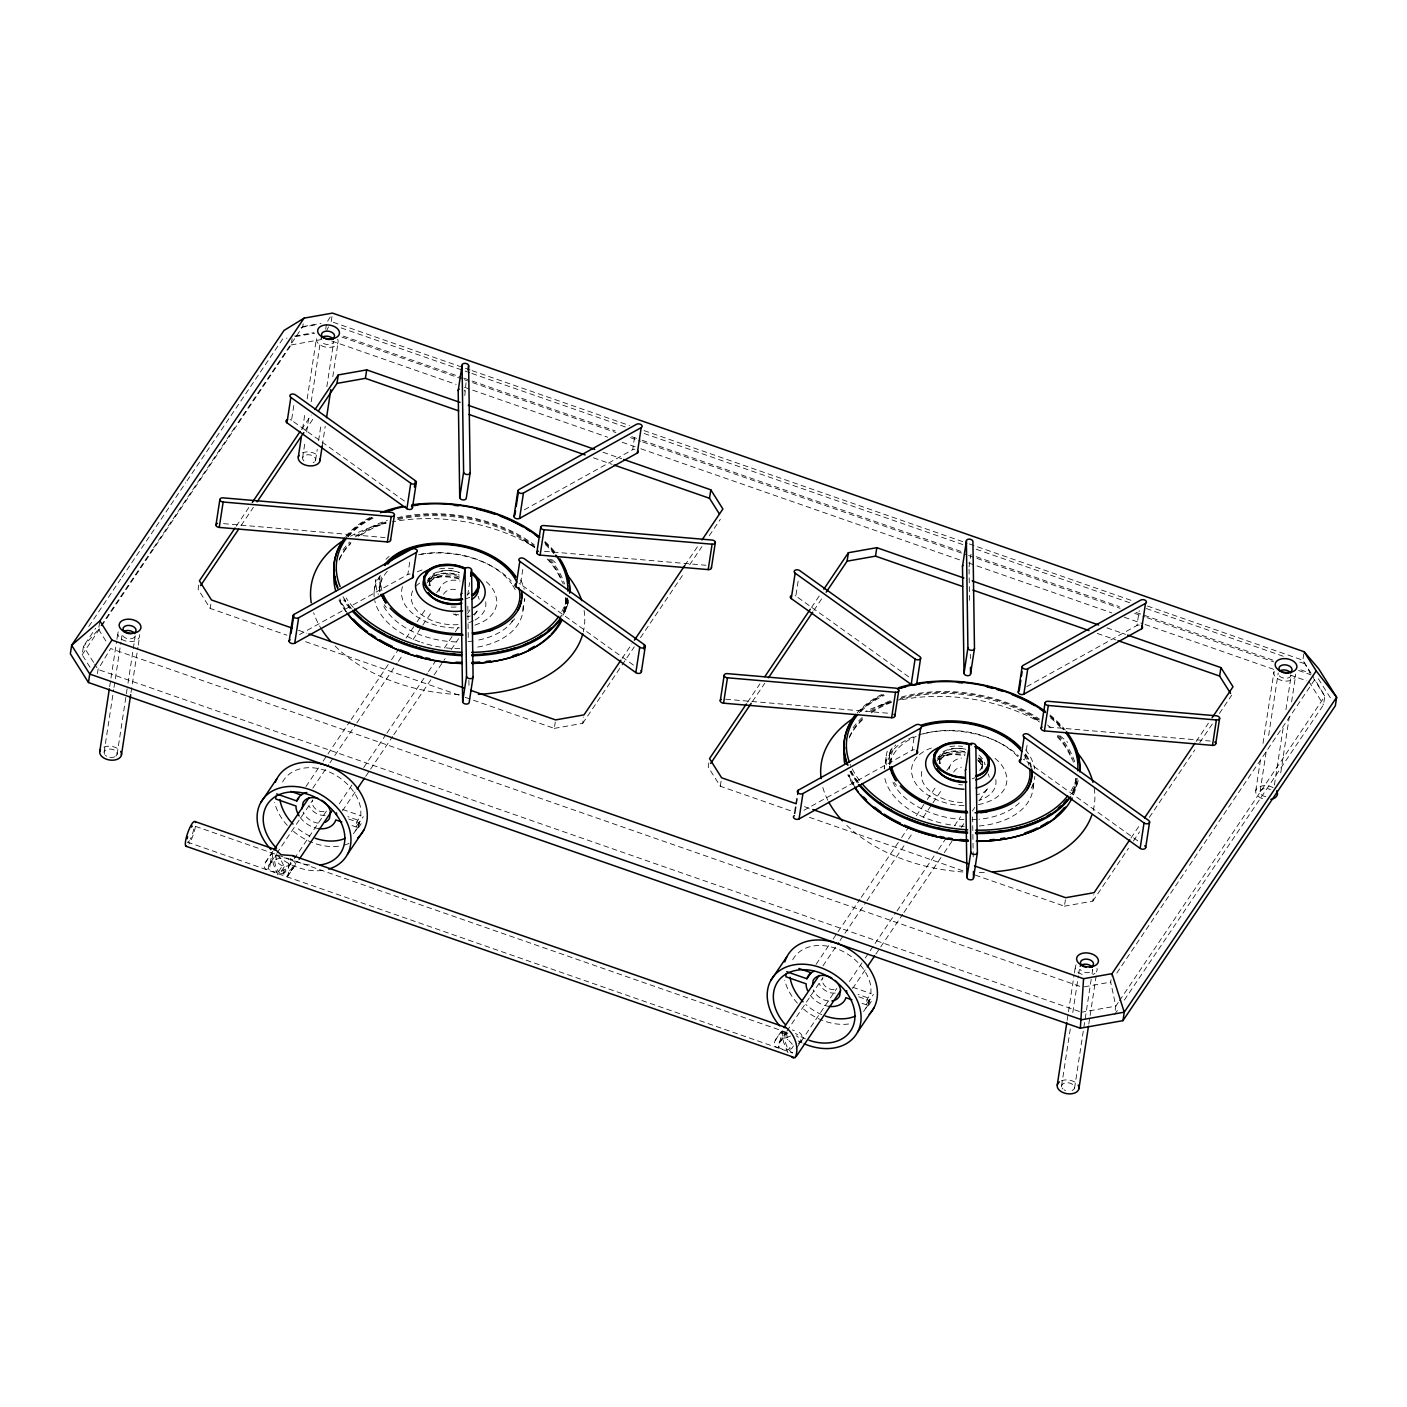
<?xml version="1.0" encoding="UTF-8"?>
<svg xmlns="http://www.w3.org/2000/svg" width="1407" height="1407" viewBox="0 0 1407 1407"><rect width="100%" height="100%" fill="white"/><g stroke="black" fill="none" stroke-linecap="round" stroke-linejoin="round"><path stroke-width="0.75" stroke-dasharray="5 3.75" d="M272.29 853.433L273.31 863.986L277.97 875.084L290.475 869.966L296.578 861.893M276.335 854.84C273.714 865.182 289.297 871.549 292.533 860.486M782.398 1031.225L783.418 1041.778L788.078 1052.876M786.443 1032.632L787.48 1039.14L792.229 1044.135L788.606 1049.499L783.066 1049.587L779.285 1047.863L778.282 1044.733L785.247 1033.565L788.131 1033.019M982.455 762.682L982.086 766.885L979.659 770.631L982.086 766.885L982.455 762.682A21.527 13.49 8.7 0 0 979.184 756.386M775.327 1040.424C787.392 1020.743 779.865 1038.085 778.616 1047.318L777.315 1047.599C768.591 1044.064 781.588 1032.844 783.048 1028.974M270.355 863.195L271.903 852.994L264.78 863.722L264.235 867.222L265.817 869.42L269.528 868.576L270.355 863.195L272.483 860.046M90.013 667.252L82.169 654.8L83.453 646.323L95.676 628.208M93.548 662.345L83.453 646.323L98.56 629.369L99.862 620.909M97.382 673.689L98.033 669.468L110.643 648.539L1082.282 987.186M109.676 686.704L110.661 680.232M110.995 678.086L116.605 641.434M116.922 639.288L117.924 632.816M104.118 752.094L113.668 689.588M114.002 687.443L114.987 680.97M115.321 678.807L120.932 642.172M121.266 640.027L121.917 635.718M117.115 754.31L127.668 685.332M128.002 683.186L135.248 635.771M131.009 692.543L137.939 647.273M138.273 645.127L139.592 636.492M198.756 585.048L198.106 589.287L210.188 608.44L286.887 635.173M210.188 608.44L210.839 604.219M101.726 625.798L291.179 344.944L292.146 338.595M237.976 422.698L302.786 326.617L303.754 320.268M404.425 501.068L291.548 420.253L293.817 405.445M302.575 429.047L305.213 411.811M307.183 398.885L316.417 338.542A10.992 6.894 8.7 0 0 328.781 347.388A10.992 6.894 8.7 0 0 337.311 338.595M302.611 457.803L305.249 440.567M306.585 431.949L309.223 414.696M311.193 401.769L320.427 341.426M325.685 329.203L326.653 322.854M331.208 321.552L332.492 313.093M315.625 460.019L317.261 449.238M318.58 440.62L321.218 423.384M326.829 386.732L333.758 341.479A6.595 4.133 8.7 0 1 328.165 344.574A6.595 4.133 8.7 0 1 321.236 341.444M322.256 445.667L325.228 426.268M332.808 376.707L338.085 342.218M374.156 591.257L375.95 579.543A75.046 47.029 8.7 0 0 378.272 594.493M379.661 588.39L380.91 580.176M351.943 825.54L358.416 827.791L359.19 822.708L363.27 816.658M299.568 634.557L407.837 574.478L410.105 559.652M429.733 581.548L429.082 585.804A21.527 13.49 8.7 0 1 429.54 583.747L431.967 580.001A21.527 13.49 8.7 0 1 461.197 577.802M464.802 395.525L466.034 382.704M467.669 595.319L469.604 582.621M633.379 665.019L520.502 584.204L523.105 567.267M522.964 610.339L524.758 598.626A75.046 47.029 8.7 0 1 524.195 602.266M565.262 604.359L565.438 603.286M566.792 603.462L568.094 594.968M473.455 700.211L554.305 728.386L555.273 722.037M554.305 728.386L582.727 723.321L583.694 716.972M524.389 509.774L632.658 449.695L634.909 434.869M708.864 762.84L708.231 767.061L720.296 786.232L790.787 810.801M720.296 786.232L721.263 779.883M908.729 676.837L795.852 596.023L798.437 579.086M886.058 757.335L884.264 769.049A75.046 47.029 8.7 0 1 916.414 735.685M890.086 764.124L891.018 757.968M862.051 1003.314L868.524 1005.583L869.297 1000.5L873.378 994.432M803.872 810.326L912.141 750.23L914.409 735.421M969.036 566.933L970.988 554.235M939.858 759.34L939.208 763.596A21.527 13.49 8.7 0 1 939.647 761.521L942.074 757.793A21.527 13.49 8.7 0 1 965.079 753.466M982.526 764.81L981.875 769.066A21.527 13.49 8.7 0 0 978.533 760.642M1137.683 840.788L1024.806 759.956L1027.409 743.019M1033.072 788.131L1034.866 776.418M1075.37 782.151L1075.546 781.078A115.99 72.689 8.7 0 1 1071.677 795.817M975.28 875.101L1064.413 906.178L1065.398 899.812M1067.139 1020.409L1068.124 1013.937M1068.458 1011.791L1074.069 975.139M1074.403 972.993L1075.388 966.521M1061.582 1085.799L1070.481 1027.602M1072.802 1012.512L1078.395 975.878M1078.729 973.732L1079.398 969.423M1064.413 906.178L1092.834 901.113L1093.802 894.764M1026.793 686.598L1136.962 625.447L1139.213 610.638M1074.579 1088.016L1091.726 975.93M1092.061 973.785L1092.711 969.476A6.595 4.133 8.7 0 1 1087.136 972.571A6.595 4.133 8.7 0 1 1080.189 969.441M1088.807 1024.085L1089.792 1017.613M1090.126 1015.467L1096.387 974.506M1115.171 1010.367L1115.821 1006.128L1110.686 982.121L1111.653 975.772M1255.747 790.787L1260.373 760.607M1263.011 743.371L1273.898 672.247M1260.092 791.508L1266.687 748.418M1268.657 735.474L1278.224 672.968M1274.408 785.106L1283.641 724.763M1285.945 709.673L1291.221 675.184A6.595 4.133 8.7 0 1 1284.784 678.244A6.595 4.133 8.7 0 1 1278.242 674.059M1280.722 772.9L1289.287 716.867M1291.608 701.776L1295.566 675.923M1303.814 653.85L1302.847 660.2L1310.269 673.144L1299.892 669.539M1124.316 1000.113L1323.547 704.749L1324.831 696.289L1314.912 679.37L1187.737 867.908M287.151 876.86C290.739 872.147 286.254 864.672 290.546 860.328L291.865 860.064C300.676 864.021 287.433 872.34 287.134 876.825M380.207 575.305L378.729 581.689L379.38 576.413L380.312 591.204M892.108 748.049A71.81 44.989 8.7 0 0 890.701 751.373L888.855 759.481L889.488 754.187A72.126 45.2 8.7 0 1 891.123 749.087M278.006 855.227L275.86 854.911C272.729 861.383 276.335 871.232 282.209 875.136L291.865 862.315M283.933 874.081L283.669 865.569L279.272 856.406M785.247 1033.565C783.875 1040.301 786.355 1049.112 792.317 1052.928L794.463 1050.378M353.474 833.7L358.134 826.771L360.069 820.897L347.934 816.658M863.581 1011.475L868.242 1004.563L870.177 998.671L858.041 994.45M268.825 865.129L268.28 868.629C274.031 875.963 290.458 870.511 290.774 861.225C285.322 854.348 273.222 858.903 268.825 865.129L275.139 855.773M890.701 751.373L889.488 754.187L889.435 765.408M427.253 580.581L432.142 574.584A24.288 15.213 8.7 0 1 459.561 572.526M426.866 583.131L431.756 577.134A24.288 15.213 8.7 0 1 459.174 575.076M937.361 758.373L942.25 752.376A24.288 15.213 8.7 0 1 966.046 749.298M936.974 760.906L941.863 754.926A24.288 15.213 8.7 0 1 965.659 751.83M326.758 330.364L328.535 326.846M327.638 321.218L330.557 316.346M88.764 626.467L120.685 579.156M121.917 577.327L185.759 482.689M186.99 480.86L282.737 338.894L287.01 338.137M101.005 625.746L152.378 549.609M153.592 547.798L236.745 424.509M82.169 654.8L100.495 627.61M236.27 526.148L249.795 506.115M301.415 429.592L311.246 415.012M241.125 525.514L253.418 507.294M305.038 430.771L313.638 418.02M305.952 786.548L321.851 762.999M323.065 761.187L349.956 721.351M351.17 719.54L390.267 661.571M391.498 659.76L398.814 648.891M406.148 638.022L415.927 623.53M417.158 621.718L426.919 607.226M436.698 592.734L440.373 587.299M312.846 788.096L328.728 764.564M329.959 762.752L333.617 757.318M334.831 755.506L355.602 724.711M356.833 722.899L397.143 663.119M398.374 661.308L403.264 654.062M413.042 639.569L421.59 626.889M422.804 625.095L432.582 610.603M265.22 862.632L272.94 851.2M276.774 853.346L312.829 799.897A8.794 6.578 34 0 0 316.311 809.553A8.794 6.578 34 0 0 326.864 810.203M278.498 871.707L282.103 866.343M281.47 870.951L284.32 866.712M294.274 858.745L326.723 810.643M291.39 870.528L293.518 867.38M287.872 876.069L298.003 861.066M339.28 803.784L353.948 782.046M363.71 767.554L385.711 734.946M386.925 733.135L427.253 673.373M428.467 671.561L437.032 658.881M444.366 648.011L454.127 633.519M455.358 631.708L459.016 626.273M467.564 613.593L470.008 609.97M342.499 810.766L355.936 790.84M365.714 776.347L369.39 770.913M370.604 769.101L392.606 736.494M393.819 734.683L432.916 676.714M434.147 674.903L445.14 658.599M451.242 649.542L458.576 638.672M474.458 615.123L478.134 609.688A21.984 16.427 34 0 1 471.732 615.457M282.614 781.975A43.969 32.853 34 0 1 325.562 770.508A43.969 32.853 34 0 1 360.825 809.236L360.843 815.814L356.762 821.864L355.989 826.947L360.069 820.897M358.416 827.791L362.496 821.741M622.105 658.388L631.936 643.808M684.787 565.456L698.312 545.424M582.727 723.321L620.821 666.848M622.052 665.019L634.328 646.798M640.484 637.688L683.503 573.933M689.641 564.823L701.935 546.602M709.304 535.662L720.366 519.271M747.609 702.128L759.903 683.908M811.522 607.384L820.123 594.633M752.464 701.477L764.757 683.257M813.914 610.374L822.515 597.623M816.078 964.34L831.959 940.791M833.173 938.979L836.848 933.544M838.062 931.733L860.064 899.126M861.277 897.314L900.374 839.363M901.606 837.552L908.94 826.683M916.256 815.814L926.035 801.322M927.266 799.51L937.044 785.018M946.805 770.526L950.481 765.091M822.954 965.888L838.836 942.338M840.067 940.527L843.725 935.092M844.956 933.281L865.727 902.503M866.941 900.691L907.269 840.911M908.482 839.1L913.372 831.854M923.15 817.361L931.698 804.681M932.911 802.869L942.69 788.377M786.882 1031.138L822.937 977.689A8.794 6.578 34 0 0 826.437 987.345A8.794 6.578 34 0 0 836.972 987.995M780.48 1040.969L782.591 1037.838L787.832 1039.667M793.478 1045.911L791.578 1048.743L788.606 1049.499M796.133 1048.76L836.831 988.418M849.388 981.576L864.056 959.838M865.27 958.026L868.946 952.592M870.159 950.78L895.819 912.738M897.05 910.927L937.361 851.147M938.592 849.336L947.14 836.673M954.474 825.803L960.576 816.746M852.607 988.558L866.061 968.632M875.822 954.139L879.498 948.705M880.712 946.893L902.714 914.286M903.927 912.475L943.024 854.506M944.255 852.695L954.034 838.203M961.368 827.334L963.795 823.711M972.36 811.03L974.805 807.407M979.694 800.161L988.242 787.48A21.984 16.427 34 0 1 977.232 794.48M792.721 959.767A43.969 32.853 34 0 1 835.67 948.3A43.969 32.853 34 0 1 870.933 987.028L870.951 993.588L866.87 999.656L866.096 1004.739L870.177 998.671M868.524 1005.583L872.604 999.515M1130.999 837.992L1139.6 825.241M1196.126 741.436L1208.42 723.216M1092.834 901.113L1128.467 848.28M1133.391 840.999L1139.529 831.889M1149.361 817.309L1194.842 749.896M1199.749 742.615L1213.274 722.565M1219.412 713.455L1231.705 695.234M1116.806 973.064L1186.506 869.719M1118.266 1002.505L1115.821 1006.128L1081.526 1012.231M1119.497 1000.694L1324.831 696.289L1313.628 678.491M1114.537 1014.605L1119.427 1007.359M778.933 1042.921L782.345 1039.351L790.681 1035.939M798.965 1044.346L800.882 1039.017L796.221 1035.833M427.869 581.46L431.668 577.661A24.288 15.213 8.7 0 1 459.087 575.604M937.977 759.252L941.793 755.453A24.288 15.213 8.7 0 1 965.571 752.376M429.117 581.988L431.281 580.212A24.288 15.213 8.7 0 1 462.112 579.508M939.243 759.78L941.389 758.004A24.288 15.213 8.7 0 1 965.184 754.908M798.385 1043.343C804.91 1040.987 802.799 1032.281 796.432 1031.419M417.334 571.752L423.296 569.43M474.898 625.165L480.842 622.826A47.996 30.075 8.7 0 0 496.548 598.626L495.211 593.824A48.049 30.11 8.7 0 0 484.694 580.37M931.416 747.996L927.442 749.544A47.996 30.075 8.7 0 0 919.316 754.785M373.488 526.517L385.887 522.912M883.596 704.309L891.862 701.9A138.079 86.531 8.7 0 0 866.466 711.01M302.786 326.617L321.06 323.364M301.08 327.409L318.14 324.366M294.608 336.097L313.902 332.65M295.523 336.625L314.711 333.213M291.179 344.944L323.329 339.21M1084.305 986.817L1110.686 982.121M433.514 577.697L440.25 576.694M943.622 755.489L950.358 754.486M223.555 523.633L385.096 537.58M544.439 551.315L705.962 565.262M725.678 699.209L889.382 713.331M1048.725 727.085L1210.266 741.032M792.247 1029.959L794.287 1030.575M333.266 322.273L470.008 369.935M472.084 370.657L629.527 425.53M644.037 430.595L967.225 543.225M969.3 543.946L1132.952 601M1147.461 606.048L1302.847 660.2L1313.821 677.629M341.18 327.919L469.832 372.749M471.908 373.471L625.464 426.989M644.142 433.497L963.707 544.878M976.159 549.222L1129.715 602.741M1146.318 608.528L1283.272 656.26M1299.857 662.046L1306.083 664.21M343.361 336.15L461.637 377.375M463.712 378.096L469.938 380.259M472.013 380.998L615.176 430.894M631.778 436.68L640.079 439.564M642.155 440.285L961.684 551.65M976.212 556.715L1119.374 606.61M1135.977 612.397L1272.913 660.129M341.971 337.1L462.323 379.046M464.398 379.767L615.879 432.565M630.389 437.63L640.765 441.253M642.841 441.974L966.556 554.798M968.632 555.519L974.858 557.682M976.933 558.403L1120.113 608.316M1134.64 613.382L1145.017 616.987M1147.092 617.708L1273.669 661.835M1298.573 670.506L1311.025 674.85M331.7 341.004L456.185 384.392M464.486 387.294L607.648 437.19M622.175 442.255L638.778 448.024M640.853 448.763L960.383 560.127M968.684 563.011L974.91 565.192M976.986 565.913L1111.847 612.907M1124.299 617.251L1142.976 623.758M1145.052 624.479L1273.687 669.327M1290.289 675.096L1306.892 680.882M603.023 452.245L621.683 458.752M1106.904 627.874L1125.565 634.364M593.437 457.82L612.08 464.328M1097.319 633.449L1115.98 639.939M298.548 630.318L306.849 633.22M804.505 806.668L810.731 808.832M305.548 641.68L463.096 696.588M465.172 697.309L471.38 699.49M809.43 817.309L962.845 870.775M1079.45 1011.51L98.033 669.468L94.674 664.122M342.622 809.465L360.843 815.814M852.748 987.239L870.951 993.588M348.672 819.032L359.19 822.708M858.78 996.824L869.297 1000.5M195.573 826.384L786.953 1032.509M782.31 1031.718L787.621 1033.582M781.712 1032.826L788.887 1035.323M187.412 842.107L792.317 1052.928M1033.266 717.429L1039.703 721.721M523.158 539.655L534.431 547.147A138.079 86.531 8.7 0 0 392.447 521.786M1318.377 678.807L1330.829 698.576M1308.967 681.621L1323.547 704.749M98.56 629.369L106.246 641.574M379.081 587.071L379.978 590.694M969.071 569.114L969.581 604.025M970.302 654.237L970.355 658.599M972.624 816.922L973.099 849.652M973.134 851.851L973.257 860.574M467.827 606.241L468.32 641.152M468.883 680.443L468.988 686.985M459.245 694.53A138.079 86.531 8.7 0 1 334.989 645.919M322.15 630.16A138.079 86.531 8.7 0 1 313.62 612.661M350.501 536.208A138.079 86.531 8.7 0 1 385.958 523.14M551.544 559.318A138.079 86.531 8.7 0 1 557.541 564.629M584.098 610.48A138.079 86.531 8.7 0 1 583.325 631.849M347.019 612.555A115.99 72.689 8.7 0 1 338.876 597.975M339.14 560.127A115.99 72.689 8.7 0 1 350.765 543.577M361.071 535.082A115.99 72.689 8.7 0 1 386.081 522.929M397.759 519.623A115.99 72.689 8.7 0 1 534.695 547.587M547.147 558.948A115.99 72.689 8.7 0 1 561.657 581.249M565.421 598.626A115.99 72.689 8.7 0 1 562.835 615.51A118.751 74.413 8.7 0 0 568.956 598.995M514.716 618.869A75.046 47.029 8.7 0 1 511.585 621.718M386.433 607.543A75.046 47.029 8.7 0 1 384.146 604.746M385.975 559.3A75.046 47.029 8.7 0 1 389.123 556.451M520.713 579.948A75.046 47.029 8.7 0 1 524.143 589.304M381.913 590.641A70.033 43.881 8.7 0 1 381.86 575.094M512.869 620.786A70.033 43.881 8.7 0 1 477.096 640.326M473.051 640.994A70.033 43.881 8.7 0 1 466.79 641.662M456.061 641.909A70.033 43.881 8.7 0 1 382.581 604.078M379.556 591.855A70.033 43.881 8.7 0 1 387.681 570.89M421.08 554.27A70.033 43.881 8.7 0 1 511.603 583.694M512.746 585.365A70.033 43.881 8.7 0 1 516.351 592.241M402.56 586.596A47.996 30.075 8.7 0 0 401.716 595.988L402.965 600.771A48.049 30.11 8.7 0 0 459.421 627.839M456.097 607.015A24.288 15.213 8.7 0 1 448.587 606.804M485.696 601.844A37.602 23.567 8.7 0 1 474.845 620.065M473.42 620.786A37.602 23.567 8.7 0 1 468.76 622.615M458.066 624.62A37.602 23.567 8.7 0 1 420.693 614.032A37.602 23.567 8.7 0 1 413.764 588.988M416.314 585.875A37.602 23.567 8.7 0 1 419.638 583.131M428.361 578.981A37.602 23.567 8.7 0 1 460.247 579.35M523.07 606.628A75.046 47.029 8.7 0 1 474.95 647.519M459.878 648.645A75.046 47.029 8.7 0 1 444.331 647.677M440.444 647.114A75.046 47.029 8.7 0 1 421.537 642.436M419.743 641.821A75.046 47.029 8.7 0 1 374.754 600.578M374.174 596.832A75.046 47.029 8.7 0 1 379.099 577.239M418.547 554.692A75.046 47.029 8.7 0 1 511.233 580.95M566.722 598.591A116.57 73.041 8.7 0 1 560.971 612.995M353.298 607.402A116.57 73.041 8.7 0 1 346.069 597.957M347.775 536.542A116.57 73.041 8.7 0 1 373.048 517.055M544.966 542.803A116.57 73.041 8.7 0 1 554.622 553.461M568.745 599.839A118.751 74.413 8.7 0 1 561.798 616.266M351.31 608.826A118.751 74.413 8.7 0 1 343.959 599.206M345.682 536.63A118.751 74.413 8.7 0 1 371.43 516.791M544.966 541.519A118.751 74.413 8.7 0 1 556.398 553.883M349.78 608.316A118.751 74.413 8.7 0 1 343.783 600.279M346.896 536.067A118.751 74.413 8.7 0 1 373.207 516.897M544.808 542.592A118.751 74.413 8.7 0 1 554.991 553.338M567.601 598.766A117.379 73.551 8.7 0 1 560.355 616.899M350.976 607.982A117.379 73.551 8.7 0 1 342.728 596.234M348.127 536.577A117.379 73.551 8.7 0 1 374.121 517.635M545.3 544.491A117.379 73.551 8.7 0 1 553.778 553.654M345.946 611.764A117.379 73.551 8.7 0 1 337.715 597.025M342.939 550.014A117.379 73.551 8.7 0 1 349.745 541.959M355.426 536.894A117.379 73.551 8.7 0 1 387.382 520.449M397.302 517.741A117.379 73.551 8.7 0 1 534.291 544.826M549.856 559.054A117.379 73.551 8.7 0 1 564.541 583.975M566.968 597.676A117.379 73.551 8.7 0 1 564.33 614.753M344.996 608.316A115.99 72.689 8.7 0 1 339.843 598.837M339.298 559.054A115.99 72.689 8.7 0 1 350.941 542.504M358.064 536.313A115.99 72.689 8.7 0 1 386.239 521.856M397.917 518.567A115.99 72.689 8.7 0 1 534.853 546.532M548.677 559.388A115.99 72.689 8.7 0 1 563.205 584.028M565.596 597.57A115.99 72.689 8.7 0 1 562.993 614.454M469.797 597.272A27.859 17.464 8.7 0 1 466.333 598.608M439.67 568.868A27.929 17.5 8.7 0 1 456.73 569.343M469.551 592.839A21.527 13.49 8.7 0 1 467.634 594.422M430.401 585.84A21.527 13.49 8.7 0 1 430.19 579.491L432.617 575.744A21.527 13.49 8.7 0 1 458.84 572.332M407.837 574.478A3.289 2.058 8.7 0 1 410.14 574.056M519.025 583.536A3.289 2.058 8.7 0 1 520.502 584.204M632.658 449.695A3.289 2.058 8.7 0 1 634.962 449.273M290.071 419.585A3.289 2.058 8.7 0 1 291.548 420.253M464.292 390.091A3.289 2.058 8.7 0 1 464.732 391.164M134.826 636.773A6.595 4.133 8.7 0 1 127.949 638.708A6.595 4.133 8.7 0 1 122.268 634.645M1061.599 1086.89A6.595 4.133 8.7 0 1 1070.534 1083.267A6.595 4.133 8.7 0 1 1072.116 1090.548M1065.627 1090.531A6.595 4.133 8.7 0 1 1064.149 1089.862M1062.918 1089A6.595 4.133 8.7 0 1 1062.056 1087.98M1061.353 1080.822A10.992 6.894 8.7 0 1 1076.672 1083.425M1097.02 968.385A10.992 6.894 8.7 0 1 1096.334 971.885M1094.945 973.345A10.992 6.894 8.7 0 1 1092.94 974.453M1082.141 974.418A10.992 6.894 8.7 0 1 1076.091 964.833M835.213 993.078A13.191 9.849 34 0 1 819.191 983.581M195.362 826.613A13.191 2.92 -70.8 0 1 188.907 844.042M193.726 829.04A8.794 1.952 -70.8 0 1 190.314 839.17M189.417 840.665A8.794 1.952 -70.8 0 1 187.922 842.177M325.105 815.286A13.191 9.849 34 0 1 309.083 805.789M104.593 754.275A6.595 4.133 8.7 0 1 111.399 749.14A6.595 4.133 8.7 0 1 115.849 756.175M114.653 756.843A6.595 4.133 8.7 0 1 109.816 757.247M106.668 756.157A6.595 4.133 8.7 0 1 105.455 755.278M103.889 747.117A10.992 6.894 8.7 0 1 117.168 748.26M139.557 634.68A10.992 6.894 8.7 0 1 127.421 641.416A10.992 6.894 8.7 0 1 118.628 631.127M1265.79 796.679A6.595 4.133 8.7 0 1 1260.514 790.505A6.595 4.133 8.7 0 1 1270.521 789.661M1262.501 798.684A10.992 6.894 8.7 0 1 1257.084 788.325A10.992 6.894 8.7 0 1 1273.159 787.691M1295.53 674.111A10.992 6.894 8.7 0 1 1283.395 680.847A10.992 6.894 8.7 0 1 1274.601 670.559M802.166 1042.886A50.564 37.778 34 0 1 798.244 1040.899M805.472 1038.894A43.969 32.853 34 0 1 795.43 1033.389M848.597 1024.015A50.564 37.778 34 0 1 802.043 1007.781M797.417 1003.191A50.564 37.778 34 0 1 784.701 980.222M821.811 1014.676A43.969 32.853 34 0 1 805.754 1004.44M868.242 1004.563A43.969 32.853 34 0 1 862.948 1011.316M829.145 1006.41A21.984 16.427 34 0 1 810.256 995.206M828.318 1000.957A15.389 11.502 34 0 1 813.228 989.877M949.109 769.224A21.984 16.427 34 0 1 961.473 758.092M988.189 773.938A21.984 16.427 34 0 1 989.262 777.121M953.682 772.091A15.389 11.502 34 0 1 961.386 767.184M912.141 750.23A3.289 2.058 8.7 0 1 914.444 749.825M1023.329 759.288A3.289 2.058 8.7 0 1 1024.806 759.956M1136.962 625.447A3.289 2.058 8.7 0 1 1139.265 625.042M795.166 595.636A3.289 2.058 8.7 0 1 795.852 596.023M322.15 870.441A50.564 37.778 34 0 1 275.596 854.207M309.505 864.971A43.969 32.853 34 0 1 290.211 858.604M349.077 843.391A50.564 37.778 34 0 1 342.921 845.431M338.489 846.223A50.564 37.778 34 0 1 291.935 829.989M287.309 825.399A50.564 37.778 34 0 1 274.576 802.447M309.945 836.11A43.969 32.853 34 0 1 295.646 826.648M358.134 826.771A43.969 32.853 34 0 1 352.84 833.524M319.02 828.617A21.984 16.427 34 0 1 300.148 817.414M318.211 823.165A15.389 11.502 34 0 1 303.103 812.085M470.272 616.002A21.984 16.427 34 0 1 467.124 616.688M456.659 615.439A21.984 16.427 34 0 1 453.177 613.944M439.002 591.45A21.984 16.427 34 0 1 460.071 581.021M478.081 596.146A21.984 16.427 34 0 1 479.154 599.347M458.717 614.859A15.389 11.502 34 0 1 454.989 613.98M443.574 594.299A15.389 11.502 34 0 1 458.612 590.272M984.284 872.358A138.079 86.531 8.7 0 1 977.9 872.463M962.916 871.971A138.079 86.531 8.7 0 1 846.469 825.065M827.808 800.249A138.079 86.531 8.7 0 1 822.567 786.495M902.555 699.578A138.079 86.531 8.7 0 1 1039.456 721.949M1060.087 735.826A138.079 86.531 8.7 0 1 1067.649 742.404M1094.206 788.254A138.079 86.531 8.7 0 1 1092.94 811.522M854.946 787.164A115.99 72.689 8.7 0 1 847.612 771.915M849.248 737.919A115.99 72.689 8.7 0 1 865.006 717.57M871.179 712.874A115.99 72.689 8.7 0 1 892.478 702.023M898.071 700.106A115.99 72.689 8.7 0 1 1040.037 721.861M1057.255 736.74A115.99 72.689 8.7 0 1 1071.765 759.024M1075.564 778.335A115.99 72.689 8.7 0 1 1072.943 793.302M1033.283 783.629A75.046 47.029 8.7 0 1 1029.906 790.435M896.54 785.335A75.046 47.029 8.7 0 1 894.272 782.521M886.304 764.775A75.046 47.029 8.7 0 1 887.641 750.107M1025.545 749.808A75.046 47.029 8.7 0 1 1034.602 768.961M891.036 763.174A70.033 43.881 8.7 0 1 895.643 744.883M1024.12 754.943A70.033 43.881 8.7 0 1 1028.904 765.32M1019.284 802.887A70.033 43.881 8.7 0 1 979.008 819.279M976.898 819.454A70.033 43.881 8.7 0 1 972.642 819.683M963.988 819.613A70.033 43.881 8.7 0 1 891.95 780.146M890.297 762.77A70.033 43.881 8.7 0 1 916.238 736.371M923.432 733.891A70.033 43.881 8.7 0 1 1017.701 756.561M978.41 804.593A48.049 30.11 8.7 0 0 985.006 802.957L990.95 800.618A47.996 30.075 8.7 0 0 1006.656 776.418L1005.337 771.616A48.049 30.11 8.7 0 0 994.802 758.18M963.971 805.683A48.049 30.11 8.7 0 1 913.073 778.546L911.754 773.744A47.996 30.075 8.7 0 1 917.997 756.016M978.445 758.32A24.288 15.213 8.7 0 1 983.774 765.127M962.476 784.877A24.288 15.213 8.7 0 1 958.695 784.578M978.058 760.87A24.288 15.213 8.7 0 1 983.387 767.659M995.822 779.636A37.602 23.567 8.7 0 1 978.867 800.407M962.406 802.535A37.602 23.567 8.7 0 1 922.183 770.192M938.469 756.773A37.602 23.567 8.7 0 1 964.674 755.717M977.478 759.833A37.602 23.567 8.7 0 1 985.181 764.335M1033.178 784.42A75.046 47.029 8.7 0 1 977.636 826.12M964.182 826.314A75.046 47.029 8.7 0 1 954.438 825.469M950.552 824.907A75.046 47.029 8.7 0 1 942.848 823.412M940.949 822.954A75.046 47.029 8.7 0 1 884.511 776.506M918.349 735.052A75.046 47.029 8.7 0 1 1018.686 756.051M1026.02 754.574A72.126 45.2 8.7 0 1 1031.384 767.079M1076.39 778.247A116.57 73.041 8.7 0 1 1070.024 792.493M859.554 780.516A116.57 73.041 8.7 0 1 850.197 764.3M859.237 712.716A116.57 73.041 8.7 0 1 883.156 694.847M1050.22 716.269A116.57 73.041 8.7 0 1 1063.499 729.688M1077.252 783.277A118.751 74.413 8.7 0 1 1071.905 794.04M857.496 781.852A118.751 74.413 8.7 0 1 850.672 771.212M857.18 712.786A118.751 74.413 8.7 0 1 881.538 694.566M1049.991 714.967A118.751 74.413 8.7 0 1 1065.257 730.075M1078.237 780.604A118.751 74.413 8.7 0 1 1071.747 795.113M857.338 782.925A118.751 74.413 8.7 0 1 849.529 770.315M859.976 710.693A118.751 74.413 8.7 0 1 883.332 694.689M1049.833 716.04A118.751 74.413 8.7 0 1 1063.78 729.547M1077.34 778.458A117.379 73.551 8.7 0 1 1070.463 794.674M858.551 782.626A117.379 73.551 8.7 0 1 850.83 770.174M861.154 711.238A117.379 73.551 8.7 0 1 884.229 695.427M1050.519 717.922A117.379 73.551 8.7 0 1 1062.602 729.881M1076.918 781.254A117.379 73.551 8.7 0 1 1072.996 796.169M852.66 784.438A117.379 73.551 8.7 0 1 847.823 774.8M853.047 727.788A117.379 73.551 8.7 0 1 862.597 717.165M870.282 711.168A117.379 73.551 8.7 0 1 891.845 700.176M901.395 697.081A117.379 73.551 8.7 0 1 1039.474 719.118M1047.512 725.027A117.379 73.551 8.7 0 1 1050.888 727.876M1058.574 735.298A117.379 73.551 8.7 0 1 1074.649 761.767M853.926 784.227A115.99 72.689 8.7 0 1 849.142 774.712M849.406 736.846A115.99 72.689 8.7 0 1 863.74 717.746M871.355 711.801A115.99 72.689 8.7 0 1 890.824 701.653M900.146 698.452A115.99 72.689 8.7 0 1 1040.195 720.806M1057.413 735.668A115.99 72.689 8.7 0 1 1073.893 763.755M1025.65 755.172A71.81 44.989 8.7 0 1 1030.997 767.606M949.778 746.642A27.929 17.5 8.7 0 1 962.529 746.361M978.92 755.242A24.288 15.213 8.7 0 1 984.918 764.476M978.533 757.793A24.288 15.213 8.7 0 1 983.862 764.581M974.77 777.79A21.527 13.49 8.7 0 1 972.114 778.827M940.509 763.632A21.527 13.49 8.7 0 1 940.298 757.265L942.725 753.536A21.527 13.49 8.7 0 1 965.73 749.227M303.965 461.004A6.595 4.133 8.7 0 1 308.203 454.707A6.595 4.133 8.7 0 1 315.186 461.039M314.359 461.901A6.595 4.133 8.7 0 1 313.145 462.569M302.399 452.825A10.992 6.894 8.7 0 1 317.718 455.428"/><path stroke-width="1.5" d="M304.088 318.14L99.862 620.909L111.927 640.079L1083.566 978.709L1080.347 1028.218L88.465 682.518L70.35 653.78L71.651 645.303L284.038 330.434L304.088 318.14L332.492 313.093L1304.131 651.74L1318.535 668.554L1336.65 697.292L1335.349 705.769L1122.962 1020.638L1080.347 1028.218M88.465 682.518L89.749 674.059L111.927 640.079M99.774 751.356L109.341 688.85M121.442 755.031L130.675 694.689M215.957 525.057L219.844 499.661A3.289 2.058 8.7 0 1 223.08 497.849L391.164 512.359A3.289 2.058 8.7 0 1 394.452 514.716L390.566 540.13M390.46 539.585A3.289 2.058 8.7 0 1 387.33 541.924L219.263 527.414L223.15 502.018A3.289 2.058 8.7 0 1 219.844 499.661M411.477 506.133A3.289 2.058 8.7 0 1 411.512 509.07A3.289 2.058 8.7 0 1 406.887 508.683L286.958 422.804L290.844 397.407A3.289 2.058 8.7 0 1 290.809 394.452A3.289 2.058 8.7 0 1 295.435 394.857L415.364 480.719A3.289 2.058 8.7 0 1 415.399 483.674A3.289 2.058 8.7 0 1 410.774 483.269L290.844 397.407M298.284 457.082L301.256 437.683M289.139 641.223L293.025 615.826M291.038 633.484L293.957 614.437L411.723 549.064A3.289 2.058 8.7 0 1 416.349 549.469A3.289 2.058 8.7 0 1 416.384 552.423L412.497 577.82L294.749 643.175A3.289 2.058 8.7 0 1 290.106 642.788A3.289 2.058 8.7 0 1 290.071 639.833M319.952 460.757L322.256 445.667M326.547 417.65L330.838 389.633M294.749 643.175L298.636 617.779L416.384 552.423M318.545 410.738L336.994 383.408L338.278 374.93L366.699 369.883L459.983 402.384M336.994 383.408L365.398 378.342L366.699 369.883M387.33 541.924L391.216 516.527A3.289 2.058 8.7 0 0 394.452 514.716M406.887 508.683L410.774 483.269M414.397 487.086L415.364 480.719M412.462 507.681L416.349 482.284M458.19 390.601L462.076 365.204A3.289 2.058 8.7 0 1 465.33 363.393A3.289 2.058 8.7 0 1 468.619 365.767L470.167 472.699L466.28 498.113A3.289 2.058 8.7 0 1 463.026 499.907A3.289 2.058 8.7 0 1 459.72 497.55L458.19 390.601A3.289 2.058 8.7 0 1 459.122 389.211M467.986 370.006L468.619 365.767M459.72 497.55L463.607 472.136L462.076 365.204M461.127 594.756L465.013 569.36A3.289 2.058 8.7 0 1 468.25 567.566A3.289 2.058 8.7 0 1 471.556 569.923L473.086 676.873L469.199 702.269A3.289 2.058 8.7 0 1 465.963 704.063A3.289 2.058 8.7 0 1 462.657 701.706L461.127 594.756A3.289 2.058 8.7 0 1 462.059 593.367M470.589 576.272L471.556 569.923M462.657 701.706L466.544 676.31L465.013 569.36M513.96 516.439L517.846 491.043M515.542 510.811L514.892 515.05A3.289 2.058 8.7 0 0 514.927 518.005A3.289 2.058 8.7 0 0 519.57 518.392L637.318 453.036A3.289 2.058 8.7 0 0 638.145 451.102M516.193 506.59L518.444 491.764M519.57 518.392L523.457 492.995L641.205 427.64A3.289 2.058 8.7 0 0 641.17 424.685A3.289 2.058 8.7 0 0 636.544 424.281L518.778 489.654A3.289 2.058 8.7 0 0 518.814 492.591A3.289 2.058 8.7 0 0 523.457 492.995M640.959 670.541A3.289 2.058 8.7 0 1 640.167 673.162A3.289 2.058 8.7 0 1 635.841 672.616L515.912 586.737L519.799 561.34A3.289 2.058 8.7 0 1 519.763 558.403A3.289 2.058 8.7 0 1 524.389 558.79L644.318 644.67A3.289 2.058 8.7 0 1 644.371 647.607A3.289 2.058 8.7 0 1 639.728 647.22L519.799 561.34M536.823 552.74L540.71 527.344A3.289 2.058 8.7 0 1 543.946 525.55L712.03 540.042A3.289 2.058 8.7 0 1 715.336 542.416L711.45 567.812M711.326 567.267A3.289 2.058 8.7 0 1 708.196 569.606L540.13 555.114L544.017 529.718A3.289 2.058 8.7 0 1 540.71 527.344M637.318 453.036L641.205 427.64M635.841 672.616L639.728 647.22M643.667 648.908L644.318 644.67M641.416 671.631L645.303 646.218M719.399 513.96L709.515 498.289L710.816 489.812L623.741 459.473M708.196 569.606L712.083 544.21A3.289 2.058 8.7 0 0 715.336 542.416M720.261 700.827L724.148 675.413A3.289 2.058 8.7 0 1 727.384 673.619L895.468 688.129A3.289 2.058 8.7 0 1 898.756 690.485L894.87 715.882M893.902 714.334A3.289 2.058 8.7 0 1 894.641 716.673A3.289 2.058 8.7 0 1 891.633 717.693L723.567 703.183L727.454 677.787A3.289 2.058 8.7 0 1 724.148 675.413M916.643 682.905A3.289 2.058 8.7 0 1 915.148 685.103A3.289 2.058 8.7 0 1 911.191 684.435L791.262 598.573L795.148 573.159A3.289 2.058 8.7 0 1 795.113 570.222A3.289 2.058 8.7 0 1 799.739 570.609L919.668 656.489A3.289 2.058 8.7 0 1 919.703 659.443A3.289 2.058 8.7 0 1 915.078 659.039L795.148 573.159M794.691 813.492L795.676 807.126M796.327 802.905L796.96 798.666M797.611 794.427L798.261 790.206L916.027 724.834A3.289 2.058 8.7 0 1 920.653 725.238A3.289 2.058 8.7 0 1 920.688 728.175L916.801 753.589L799.053 818.944A3.289 2.058 8.7 0 1 794.41 818.54A3.289 2.058 8.7 0 1 794.375 815.603M799.053 818.944L802.94 793.548L920.688 728.175M826.208 592.171L847.102 561.182L848.386 552.722L876.807 547.675L963.865 578.013M847.102 561.182L875.506 556.134L876.807 547.675M891.633 717.693L895.52 692.297A3.289 2.058 8.7 0 0 898.756 690.485M911.191 684.435L915.078 659.039M916.766 683.45L920.653 658.054M962.494 566.37L966.38 540.956A3.289 2.058 8.7 0 1 969.634 539.162A3.289 2.058 8.7 0 1 972.923 541.537L974.471 648.469L970.584 673.865A3.289 2.058 8.7 0 1 967.33 675.677A3.289 2.058 8.7 0 1 964.024 673.302L962.494 566.37A3.289 2.058 8.7 0 1 962.916 565.368M964.024 673.302L967.91 647.906L966.38 540.956M965.431 770.526L969.317 745.13A3.289 2.058 8.7 0 1 972.554 743.318A3.289 2.058 8.7 0 1 975.86 745.692L977.39 852.624L973.503 878.038A3.289 2.058 8.7 0 1 970.267 879.832A3.289 2.058 8.7 0 1 966.961 877.476L965.431 770.526A3.289 2.058 8.7 0 1 965.853 769.523M966.961 877.476L970.848 852.062L969.317 745.13M1018.246 692.209L1022.133 666.812M1020.814 680.232L1019.196 690.819A3.289 2.058 8.7 0 0 1019.231 693.757A3.289 2.058 8.7 0 0 1023.856 694.161L1141.622 628.806L1145.509 603.392A3.289 2.058 8.7 0 0 1145.474 600.455A3.289 2.058 8.7 0 0 1140.848 600.05L1023.082 665.423A3.289 2.058 8.7 0 0 1023.118 668.36A3.289 2.058 8.7 0 0 1027.761 668.765L1145.509 603.392M1021.464 675.993L1022.115 671.772M1023.856 694.161L1027.761 668.765M1144.735 845.836A3.289 2.058 8.7 0 1 1144.788 848.773A3.289 2.058 8.7 0 1 1140.145 848.386L1020.216 762.506L1024.103 737.11A3.289 2.058 8.7 0 1 1024.067 734.155A3.289 2.058 8.7 0 1 1028.693 734.56L1148.622 820.439A3.289 2.058 8.7 0 1 1148.675 823.376A3.289 2.058 8.7 0 1 1144.032 822.972L1024.103 737.11M1041.127 728.509L1045.014 703.113A3.289 2.058 8.7 0 1 1048.25 701.302L1216.334 715.811A3.289 2.058 8.7 0 1 1219.64 718.186L1215.754 743.582M1214.769 742.017A3.289 2.058 8.7 0 1 1215.507 744.356A3.289 2.058 8.7 0 1 1212.5 745.376L1044.434 730.884L1048.321 705.47A3.289 2.058 8.7 0 1 1045.014 703.113M1057.255 1085.061L1066.805 1022.555M1078.923 1088.737L1088.473 1026.248M1140.145 848.386L1144.032 822.972M1145.72 847.383L1149.607 821.987M1122.962 1020.638L1124.263 1012.178L1336.65 697.292L1316.213 670.893L1304.131 651.74M1230.615 693.493L1219.623 676.063L1220.924 667.604L1127.64 635.085M1212.5 745.376L1216.387 719.979A3.289 2.058 8.7 0 0 1219.64 718.186M185.9 846.205L795.131 1057.765C799.827 1048.057 794.427 1033.266 785.616 1027.409L292.691 855.597L281.083 854.77L275.508 849.617L195.028 821.565M276.599 793.917L296.842 800.97L297.405 799.229A21.984 16.427 34 0 1 306.814 792.51M786.706 971.709L806.95 978.762L807.512 977.021A21.984 16.427 34 0 1 813.914 971.252M987.274 768.978L988.576 766.129A27.859 17.464 8.7 0 0 975.473 746.009M235.057 527.977L199.407 580.81L211.49 599.98L292.322 628.155M252.258 502.475L300.183 431.421M314.939 409.56L338.278 374.93M200.568 585.629L238.662 529.155M257.112 501.824L303.806 432.6M260.612 802.852L276.95 778.616M296.842 800.97L298.882 797.945M274.136 849.406L309.048 797.663M299.199 859.272L331.7 811.1A13.191 9.849 34 0 1 330.117 813.123M357.167 789.028L364.501 778.159M347.459 854.348L363.797 830.13M620.892 660.2L584.011 714.862L555.607 719.909L470.606 690.292M634.399 640.167L684.787 565.456M702.005 539.954L722.881 508.982L710.816 489.812M746.396 703.94L709.515 758.602L721.598 777.772L796.221 803.784M764.828 676.609L810.291 609.196M823.816 589.164L848.386 552.722M710.676 763.421L751.232 703.307M768.451 677.787L812.683 612.203M770.719 980.626L787.058 956.408M806.95 978.762L811.03 972.712L798.877 968.473M784.244 1027.198L819.155 975.456M796.239 1056.464L840.612 990.669M867.275 966.82L874.609 955.951M857.584 1032.14L873.905 1007.922M1129.768 839.803L1094.118 892.654L1065.715 897.701L974.506 865.921M1144.507 817.942L1194.895 743.248M1212.113 717.746L1233.007 686.774L1220.924 667.604M1083.566 978.709L1111.987 973.662L1316.213 670.893M425.565 573.687L427.464 571.383A27.859 17.464 8.7 0 1 465.312 568.534M477.202 590.87L475.32 593.191A27.859 17.464 8.7 0 1 472.84 595.231M987.327 768.662L985.375 771.3A27.859 17.464 8.7 0 1 976.44 776.4M99.862 620.909L71.651 645.303L89.749 674.059L1081.631 1019.758L1124.263 1012.178L1111.987 973.662M274.031 849.898L275.508 849.617M784.139 1027.673L785.616 1027.409M462.094 598.942L454.039 599.54A26.839 16.814 8.7 0 1 431.474 591.89L426.954 587.018A26.839 16.814 8.7 0 1 425.319 576.448L428.344 571.787A26.839 16.814 8.7 0 1 440.637 565.948L448.692 565.35A26.839 16.814 8.7 0 1 464.802 569.044M223.15 502.018L391.216 516.527M544.017 529.718L712.083 544.21M727.454 677.787L895.52 692.297M1048.321 705.47L1216.387 719.979M468.267 405.286L594.721 449.361M972.167 580.898L1098.621 624.972M365.398 378.342L458.682 410.862M469.041 414.467L585.136 454.936M614.155 465.049L709.515 498.289M875.506 556.134L962.581 586.473M972.941 590.096L1089.036 630.547M1118.055 640.677L1219.623 676.063M308.907 633.941L464.398 688.129M812.806 809.553L968.28 863.74M290.792 791.385L300.922 794.92M341.813 822.005L335.745 819.894L335.165 821.635A21.984 16.427 34 0 1 319.02 828.617M851.921 999.797L845.853 997.669L845.29 999.41A21.984 16.427 34 0 1 829.145 1006.41M791.912 1057.273L793.671 1058.029M292.691 855.597L295.065 857.215M471.257 573.001L475.759 577.872A26.839 16.814 8.7 0 1 477.413 588.443L474.388 593.103A26.839 16.814 8.7 0 1 472.013 595.055M895.116 779.636L896.083 780.885L891.422 772.584M384.99 601.844L385.975 603.111L381.315 594.792M894.36 778.3L889.646 766.674M384.234 600.525L381.191 594.282M889.928 767.202L890.93 770.79M970.478 667.323L970.584 673.865M973.415 871.478L973.503 878.038M846.627 990.651L846.627 992.603M812.244 986.518L813.176 980.38A15.389 11.502 34 0 1 831.818 978.041M785.915 974.119L785.933 976.792L806.176 983.845L806.176 985.797A21.984 16.427 34 0 0 807.583 990.581M336.519 812.859L336.519 814.811M302.136 808.726L303.068 802.588A15.389 11.502 34 0 1 318.105 798.578M275.807 796.327L275.825 799L296.05 806.053L296.068 808.005A21.984 16.427 34 0 0 299.128 815.919M582.832 633.748A138.079 86.531 8.7 0 1 478.398 694.372M330.891 641.574A138.079 86.531 8.7 0 1 322.15 630.16M311.228 602.794A138.079 86.531 8.7 0 1 341.479 541.713M567.162 574.9A138.079 86.531 8.7 0 1 581.707 600.596M560.566 620.874A115.99 72.689 8.7 0 1 551.245 634.117M549.768 635.647A115.99 72.689 8.7 0 1 471.75 663.506M461.795 663.506A115.99 72.689 8.7 0 1 348.197 614.12M335.394 584.45A115.99 72.689 8.7 0 1 335.13 576.764M518.796 587.528A70.033 43.881 8.7 0 1 472.242 633.044M461.637 633.73A70.033 43.881 8.7 0 1 383.091 594.141M387.716 564.119A70.033 43.881 8.7 0 1 455.657 545.511A70.033 43.881 8.7 0 1 516.861 582.287M472.383 573.986A35.052 21.967 8.7 0 1 473.526 607.718M462.674 610.902A35.052 21.967 8.7 0 1 419.268 596.181A35.052 21.967 8.7 0 1 431.527 568.745M460.054 604.008A24.288 15.213 8.7 0 1 428.273 593.226M521.61 591.081A72.126 45.2 8.7 0 1 472.893 634.364M463.096 635.049A72.126 45.2 8.7 0 1 390.108 608.158M384.656 564.893A72.126 45.2 8.7 0 1 450.187 543.559A72.126 45.2 8.7 0 1 515.912 576.8M558.772 616.372A116.57 73.041 8.7 0 1 471.626 652.391M461.619 652.285A116.57 73.041 8.7 0 1 354.67 608.914M340.089 586.508A116.57 73.041 8.7 0 1 346.491 538.16M383.794 512.394A116.57 73.041 8.7 0 1 405.409 506.467M411.723 505.43A116.57 73.041 8.7 0 1 538.389 537.069M555.8 555.044A116.57 73.041 8.7 0 1 567.725 591.01M560.654 617.972A118.751 74.413 8.7 0 1 471.855 654.66M461.654 654.554A118.751 74.413 8.7 0 1 352.717 610.374M337.856 587.546A118.751 74.413 8.7 0 1 344.381 538.301M380.523 512.746A118.751 74.413 8.7 0 1 402.296 506.414M412.058 504.779A118.751 74.413 8.7 0 1 539.883 537.175M559.845 558.737A118.751 74.413 8.7 0 1 569.765 592.136M560.478 619.027A118.751 74.413 8.7 0 1 471.697 655.732M461.496 655.609A118.751 74.413 8.7 0 1 352.541 611.429M337.698 588.601A118.751 74.413 8.7 0 1 344.205 539.356M387.945 511.146A118.751 74.413 8.7 0 1 393.89 509.404M413.834 505.588A118.751 74.413 8.7 0 1 417.756 505.148M454.32 505.359A118.751 74.413 8.7 0 1 458.436 505.834M476.762 509.123A118.751 74.413 8.7 0 1 494.49 514.135M500.171 516.176A118.751 74.413 8.7 0 1 509.369 519.974M511.146 520.783A118.751 74.413 8.7 0 1 522.718 526.728M526.359 528.891A118.751 74.413 8.7 0 1 529.876 531.107M534.941 534.607A118.751 74.413 8.7 0 1 538.16 537.017M560.883 561.71A118.751 74.413 8.7 0 1 565.772 571.471M566.529 573.44A118.751 74.413 8.7 0 1 569.061 583.342M569.343 585.312A118.751 74.413 8.7 0 1 569.606 593.191M551.069 627.927A117.379 73.551 8.7 0 1 548.238 630.459M541.994 635.208A117.379 73.551 8.7 0 1 531.266 641.504M529.331 642.436A117.379 73.551 8.7 0 1 524.09 644.775M514.786 648.135A117.379 73.551 8.7 0 1 500.751 651.74M498.676 652.162A117.379 73.551 8.7 0 1 494.455 652.883M487.983 653.763A117.379 73.551 8.7 0 1 483.603 654.22M455.288 654.396A117.379 73.551 8.7 0 1 447.145 653.622M443.099 653.094A117.379 73.551 8.7 0 1 439.037 652.496M434.992 651.793A117.379 73.551 8.7 0 1 430.982 651.001M421.08 648.662A117.379 73.551 8.7 0 1 409.472 645.18M407.59 644.529A117.379 73.551 8.7 0 1 394.769 639.411M393.01 638.602A117.379 73.551 8.7 0 1 389.106 636.738M385.289 634.768A117.379 73.551 8.7 0 1 377.973 630.6M369.478 624.937A117.379 73.551 8.7 0 1 366.312 622.562M361.37 618.5A117.379 73.551 8.7 0 1 353.702 611.078M562.044 620.17A117.379 73.551 8.7 0 1 472.172 663.313M462.094 663.313A117.379 73.551 8.7 0 1 347.142 613.346M335.728 591.151A117.379 73.551 8.7 0 1 334.567 569.817M534.519 646.305A115.99 72.689 8.7 0 1 529.032 649.295M518.321 653.921A115.99 72.689 8.7 0 1 512.728 655.838M490.533 660.85A115.99 72.689 8.7 0 1 486.259 661.413M479.752 662.029A115.99 72.689 8.7 0 1 471.908 662.433M461.953 662.433A115.99 72.689 8.7 0 1 455.956 662.169M429.909 658.687A115.99 72.689 8.7 0 1 425.987 657.825M422.082 656.876A115.99 72.689 8.7 0 1 416.261 655.293M408.681 652.918A115.99 72.689 8.7 0 1 400.379 649.858M392.395 646.429A115.99 72.689 8.7 0 1 379.31 639.569M375.81 637.441A115.99 72.689 8.7 0 1 370.78 634.082M367.561 631.761A115.99 72.689 8.7 0 1 353.544 619.221M521.241 600.49A71.81 44.989 8.7 0 1 517.688 610.585M492.52 630.002A71.81 44.989 8.7 0 1 488.845 631.268M424.422 629.457A71.81 44.989 8.7 0 1 416.296 626.326M412.427 624.532A71.81 44.989 8.7 0 1 406.904 621.577M384.885 565.526A71.81 44.989 8.7 0 1 395.05 555.853M396.493 554.903A71.81 44.989 8.7 0 1 409.842 548.572M411.706 547.956A71.81 44.989 8.7 0 1 419.515 545.898M421.555 545.494A71.81 44.989 8.7 0 1 429.962 544.316M432.125 544.122A71.81 44.989 8.7 0 1 446.846 544.034M450.592 544.333A71.81 44.989 8.7 0 1 515.542 577.38M521.452 593.402A71.81 44.989 8.7 0 1 521.469 598.749M472.805 595.548A27.859 17.464 8.7 0 0 475.267 593.508L478.468 588.337A27.859 17.464 8.7 0 0 472.066 572.315M462.516 599.575A27.859 17.464 8.7 0 1 433.866 594.44A27.859 17.464 8.7 0 1 424.334 576.219L427.499 571.066A27.859 17.464 8.7 0 1 465.365 568.217M472.013 572.631A27.859 17.464 8.7 0 1 478.415 588.654M477.624 583.993A27.929 17.5 8.7 0 1 472.277 599.118M461.971 603.163A27.929 17.5 8.7 0 1 433.268 598.028A27.929 17.5 8.7 0 1 423.7 579.772M460.142 603.462A24.288 15.213 8.7 0 1 428.361 592.681M462.551 599.241A27.859 17.464 8.7 0 1 433.919 594.123A27.859 17.464 8.7 0 1 424.386 575.903M412.99 575.357A3.289 2.058 8.7 0 1 412.497 577.82M298.636 617.779A3.289 2.058 8.7 0 1 293.993 617.374A3.289 2.058 8.7 0 1 293.957 614.437M515.912 586.737A3.289 2.058 8.7 0 1 515.877 583.799M219.263 527.414A3.289 2.058 8.7 0 1 216.062 525.602A3.289 2.058 8.7 0 1 217.557 523.386M473.086 676.873A3.289 2.058 8.7 0 1 469.85 678.666A3.289 2.058 8.7 0 1 466.544 676.31M286.958 422.804A3.289 2.058 8.7 0 1 286.395 420.236M286.922 419.849A3.289 2.058 8.7 0 1 287.591 419.585M470.167 472.699A3.289 2.058 8.7 0 1 466.913 474.511A3.289 2.058 8.7 0 1 463.607 472.136M540.13 555.114A3.289 2.058 8.7 0 1 536.946 553.303A3.289 2.058 8.7 0 1 538.424 551.087M321.183 338.26A6.595 4.133 8.7 0 1 327.198 336.203A6.595 4.133 8.7 0 1 333.283 339.298M324.102 338.26A6.595 4.133 8.7 0 1 324.964 331.331A6.595 4.133 8.7 0 1 334.567 335.675A6.595 4.133 8.7 0 1 325.58 338.929M123.517 631.673A6.595 4.133 8.7 0 1 134.773 633.59M1279.491 671.104A6.595 4.133 8.7 0 1 1290.747 673.003M1281.566 671.966A6.595 4.133 8.7 0 1 1282.428 665.036A6.595 4.133 8.7 0 1 1292.048 669.38A6.595 4.133 8.7 0 1 1283.061 672.634M1080.154 966.24A6.595 4.133 8.7 0 1 1086.169 964.2A6.595 4.133 8.7 0 1 1092.254 967.295M1086.204 967.348A6.595 4.133 8.7 0 1 1081.156 960.858A6.595 4.133 8.7 0 1 1091.779 960.893A6.595 4.133 8.7 0 1 1089.563 967.348M1078.131 1085.114A10.992 6.894 8.7 0 1 1066.752 1093.661A10.992 6.894 8.7 0 1 1059.365 1081.93M186.674 846.311A13.191 2.92 -70.8 0 1 188.098 831.836A13.191 2.92 -70.8 0 1 195.485 822.515M187.201 838.73A8.794 1.952 -70.8 0 1 187.571 836.813M191.493 827.105A8.794 1.952 -70.8 0 1 192.302 826.085M120.65 751.408A10.992 6.894 8.7 0 1 110.713 760.149A10.992 6.894 8.7 0 1 100.495 749.667M1276.641 790.84A10.992 6.894 8.7 0 1 1270.855 799.387M779.654 1025.791A50.564 37.778 34 0 1 794.779 964.71A50.564 37.778 34 0 1 860.82 1013.198A50.564 37.778 34 0 1 804.171 1043.783M785.387 1024.665A43.969 32.853 34 0 1 795.166 970.549A43.969 32.853 34 0 1 854.313 1009.663A43.969 32.853 34 0 1 808.972 1040.248M784.807 961.966A50.564 37.778 34 0 1 849.423 949.426A50.564 37.778 34 0 1 869.262 1014.306M855.456 1016.083A43.969 32.853 34 0 1 825.311 1016.03M803.028 1001.819A43.969 32.853 34 0 1 790.03 977.302M831.906 1000.957A15.389 11.502 34 0 0 839.61 996.05L840.559 989.93A15.389 11.502 34 0 0 835.055 980.415M916.766 750.635A3.289 2.058 8.7 0 1 916.801 753.589M802.94 793.548A3.289 2.058 8.7 0 1 798.297 793.143A3.289 2.058 8.7 0 1 798.261 790.206M1020.216 762.506A3.289 2.058 8.7 0 1 1020.849 759.288M1141.587 625.851A3.289 2.058 8.7 0 1 1141.622 628.806M723.567 703.183A3.289 2.058 8.7 0 1 720.525 701.636A3.289 2.058 8.7 0 1 721.193 699.437M977.39 852.624A3.289 2.058 8.7 0 1 974.154 854.436A3.289 2.058 8.7 0 1 970.848 852.062M791.262 598.573A3.289 2.058 8.7 0 1 791.226 595.618M974.471 648.469A3.289 2.058 8.7 0 1 971.217 650.28A3.289 2.058 8.7 0 1 967.91 647.906M1044.434 730.884A3.289 2.058 8.7 0 1 1041.391 729.336A3.289 2.058 8.7 0 1 1042.059 727.12M270.971 849.617A50.564 37.778 34 0 1 273.415 790.47A50.564 37.778 34 0 1 341.901 813.563A50.564 37.778 34 0 1 328.71 869.069M276.581 848.263A43.969 32.853 34 0 1 278.146 795.096A43.969 32.853 34 0 1 338.999 818.663A43.969 32.853 34 0 1 319.794 864.988M275.332 782.257A50.564 37.778 34 0 1 341.532 773.076A50.564 37.778 34 0 1 357.712 837.904M345.331 838.308A43.969 32.853 34 0 1 315.186 838.238M292.92 824.027A43.969 32.853 34 0 1 279.923 799.51M325.035 822.304A15.389 11.502 34 0 0 329.502 818.276L330.452 812.138A15.389 11.502 34 0 0 321.711 800.266M1091.779 815.251A138.079 86.531 8.7 0 1 992.674 871.9M842.441 820.932A138.079 86.531 8.7 0 1 828.829 802.183M821.072 778.616A138.079 86.531 8.7 0 1 855.069 717.218M1075.933 751.074A138.079 86.531 8.7 0 1 1092.975 782.345M1065.398 807.143A115.99 72.689 8.7 0 1 1037.065 829.075M1035.376 829.866A115.99 72.689 8.7 0 1 977.883 841.351M967.91 841.122A115.99 72.689 8.7 0 1 860.803 795.025M858.305 791.912A115.99 72.689 8.7 0 1 854.946 787.164M1029.66 768.82A70.033 43.881 8.7 0 1 978.164 811.241M967.418 811.487A70.033 43.881 8.7 0 1 891.581 766.674M922.834 726.241A70.033 43.881 8.7 0 1 1021.728 751.602M983.862 752.657A35.052 21.967 8.7 0 1 976.124 788.061M963.936 789.204A35.052 21.967 8.7 0 1 927.6 771.142A35.052 21.967 8.7 0 1 941.635 746.537M979.553 750.124A35.052 21.967 8.7 0 1 982.491 751.778M966.591 782.257A24.288 15.213 8.7 0 1 937.132 768.627M1031.718 768.873A72.126 45.2 8.7 0 1 975.051 812.771M967.629 812.806A72.126 45.2 8.7 0 1 900.216 785.933M921.708 725.027A72.126 45.2 8.7 0 1 1020.708 747.803M1067.684 795.817A116.57 73.041 8.7 0 1 975.737 830.183M967.699 829.866A116.57 73.041 8.7 0 1 862.069 783.646M849.459 762.365A116.57 73.041 8.7 0 1 857.883 714.316M899.53 688.252A116.57 73.041 8.7 0 1 1045.419 712.47M1065.908 732.836A116.57 73.041 8.7 0 1 1077.709 770.702M1069.531 797.435A118.751 74.413 8.7 0 1 975.86 832.452M967.664 832.135A118.751 74.413 8.7 0 1 860.064 785.036M847.964 765.338A118.751 74.413 8.7 0 1 855.79 714.422M898.211 687.865A118.751 74.413 8.7 0 1 912.422 684.207M916.397 683.45A118.751 74.413 8.7 0 1 1045.225 711.326M1066.506 731.675A118.751 74.413 8.7 0 1 1079.749 771.863M1070.604 796.819A118.751 74.413 8.7 0 1 975.684 833.524M967.506 833.19A118.751 74.413 8.7 0 1 858.587 784.526M847.049 764.423A118.751 74.413 8.7 0 1 855.632 715.477M898.053 688.92A118.751 74.413 8.7 0 1 906.038 686.669M916.238 684.523A118.751 74.413 8.7 0 1 920.072 683.908M927.881 682.94A118.751 74.413 8.7 0 1 931.821 682.588M958.255 682.588A118.751 74.413 8.7 0 1 962.37 682.94M986.87 686.897A118.751 74.413 8.7 0 1 992.867 688.392M996.824 689.483A118.751 74.413 8.7 0 1 1002.681 691.294M1012.161 694.689A118.751 74.413 8.7 0 1 1034.655 705.593M1039.984 708.899A118.751 74.413 8.7 0 1 1043.396 711.203M1073.172 743.371A118.751 74.413 8.7 0 1 1075.071 747.293M1075.88 749.263A118.751 74.413 8.7 0 1 1079.714 770.983M1066.823 799.668A117.379 73.551 8.7 0 1 1064.026 802.869M1061.177 805.719A117.379 73.551 8.7 0 1 1058.345 808.251M1050.431 814.125A117.379 73.551 8.7 0 1 1046.931 816.271M1043.273 818.311A117.379 73.551 8.7 0 1 1039.456 820.228M1037.733 821.037A117.379 73.551 8.7 0 1 1024.894 825.927M1022.959 826.525A117.379 73.551 8.7 0 1 1008.784 829.937M1002.417 830.992A117.379 73.551 8.7 0 1 995.91 831.801M989.543 832.311A117.379 73.551 8.7 0 1 975.526 832.645M959.293 831.643A117.379 73.551 8.7 0 1 955.23 831.168M949.145 830.288A117.379 73.551 8.7 0 1 945.117 829.585M941.09 828.793A117.379 73.551 8.7 0 1 937.097 827.932M929.218 825.927A117.379 73.551 8.7 0 1 923.397 824.203M919.598 822.954A117.379 73.551 8.7 0 1 906.653 817.977M891.686 810.502A117.379 73.551 8.7 0 1 888.098 808.392M882.91 805.05A117.379 73.551 8.7 0 1 879.604 802.729M1072.152 797.962A117.379 73.551 8.7 0 1 976.247 841.175M968.157 840.946A117.379 73.551 8.7 0 1 854.928 787.938M844.569 763.069A117.379 73.551 8.7 0 1 844.675 747.609M1064.29 807.688A115.99 72.689 8.7 0 1 1055.918 816.166M1048.074 821.969A115.99 72.689 8.7 0 1 1041.004 826.12M1037.24 828.002A115.99 72.689 8.7 0 1 1024.736 833.014M1004.844 837.974A115.99 72.689 8.7 0 1 1000.641 838.642M994.204 839.434A115.99 72.689 8.7 0 1 989.86 839.821M968.069 840.067A115.99 72.689 8.7 0 1 960.031 839.487M951.994 838.537A115.99 72.689 8.7 0 1 948.001 837.939M944.009 837.253A115.99 72.689 8.7 0 1 940.034 836.462M936.095 835.617A115.99 72.689 8.7 0 1 904.472 825.1M900.568 823.306A115.99 72.689 8.7 0 1 884.212 814.125M880.888 811.874A115.99 72.689 8.7 0 1 874.609 807.161M866.554 799.985A115.99 72.689 8.7 0 1 863.669 797.013M1031.56 771.194A71.81 44.989 8.7 0 1 1026.829 789.943M987.028 811.874A71.81 44.989 8.7 0 1 980.679 812.701M922.535 802.324A71.81 44.989 8.7 0 1 918.806 800.39M921.814 725.731A71.81 44.989 8.7 0 1 931.663 723.286M935.813 722.6A71.81 44.989 8.7 0 1 947.702 721.65M955.089 721.721A71.81 44.989 8.7 0 1 973.697 724.113M975.508 724.517A71.81 44.989 8.7 0 1 984.478 726.979M986.237 727.56A71.81 44.989 8.7 0 1 1020.356 748.418M964.252 777.983A27.859 17.464 8.7 0 1 934.441 754.011L937.572 749.175A27.859 17.464 8.7 0 1 971.516 744.778M975.438 746.326A27.859 17.464 8.7 0 1 988.523 766.446M975.895 775.802A26.839 16.814 8.7 0 0 984.495 770.895L987.521 766.235A26.839 16.814 8.7 0 0 985.885 755.647L981.365 750.793A26.839 16.814 8.7 0 0 974.91 746.836M964.129 777.332A26.839 16.814 8.7 0 1 941.582 769.682L937.08 764.81A26.839 16.814 8.7 0 1 935.426 754.24L938.451 749.579A26.839 16.814 8.7 0 1 950.745 743.74L958.8 743.125A26.839 16.814 8.7 0 1 967.137 744.197M988.505 764.564A27.929 17.5 8.7 0 1 975.913 779.988M963.672 781.571A27.929 17.5 8.7 0 1 935.075 755.031M966.679 781.712A24.288 15.213 8.7 0 1 938.469 770.473M985.428 770.966A27.859 17.464 8.7 0 1 976.493 776.084M964.287 777.666A27.859 17.464 8.7 0 1 934.494 753.695L937.625 748.841A27.859 17.464 8.7 0 1 971.569 744.444M319.934 458.946A10.992 6.894 8.7 0 1 307.799 465.682A10.992 6.894 8.7 0 1 299.005 455.393M321.992 336.836A10.992 6.894 8.7 0 0 339.386 333.74A10.992 6.894 8.7 0 0 324.278 325.123A10.992 6.894 8.7 0 0 321.992 336.836M125.592 632.534A6.595 4.133 8.7 0 0 136.022 630.688A6.595 4.133 8.7 0 0 126.964 625.517A6.595 4.133 8.7 0 0 125.592 632.534M123.482 631.127A10.992 6.894 8.7 0 0 140.876 628.032A10.992 6.894 8.7 0 0 125.786 619.414A10.992 6.894 8.7 0 0 123.482 631.127M1279.455 670.541A10.992 6.894 8.7 0 0 1296.849 667.446A10.992 6.894 8.7 0 0 1281.759 658.845A10.992 6.894 8.7 0 0 1279.455 670.541M1080.945 964.833A10.992 6.894 8.7 0 0 1098.357 961.737A10.992 6.894 8.7 0 0 1083.249 953.119A10.992 6.894 8.7 0 0 1080.945 964.833"/></g></svg>
